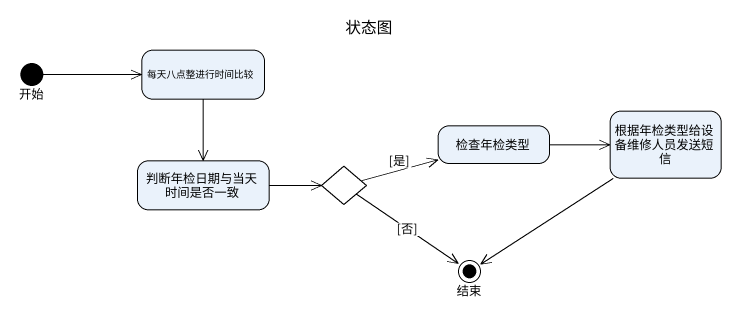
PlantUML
@startuml
title 状态图
hide empty description
state 开始 <<start>>
state 每天八点整进行时间比较
state 根据年检类型给设备维修人员发送短信
state 判断年检日期与当天时间是否一致
state choice1 <<choice>>
state 检查年检类型
state 结束 <<end>>
开始 -right-> 每天八点整进行时间比较
每天八点整进行时间比较 --> 判断年检日期与当天时间是否一致
根据年检类型给设备维修人员发送短信 --> 结束
判断年检日期与当天时间是否一致 -right-> choice1
choice1 -right-> 检查年检类型 : [是]
choice1 --> 结束 : [否]
检查年检类型 -right-> 根据年检类型给设备维修人员发送短信
@enduml
